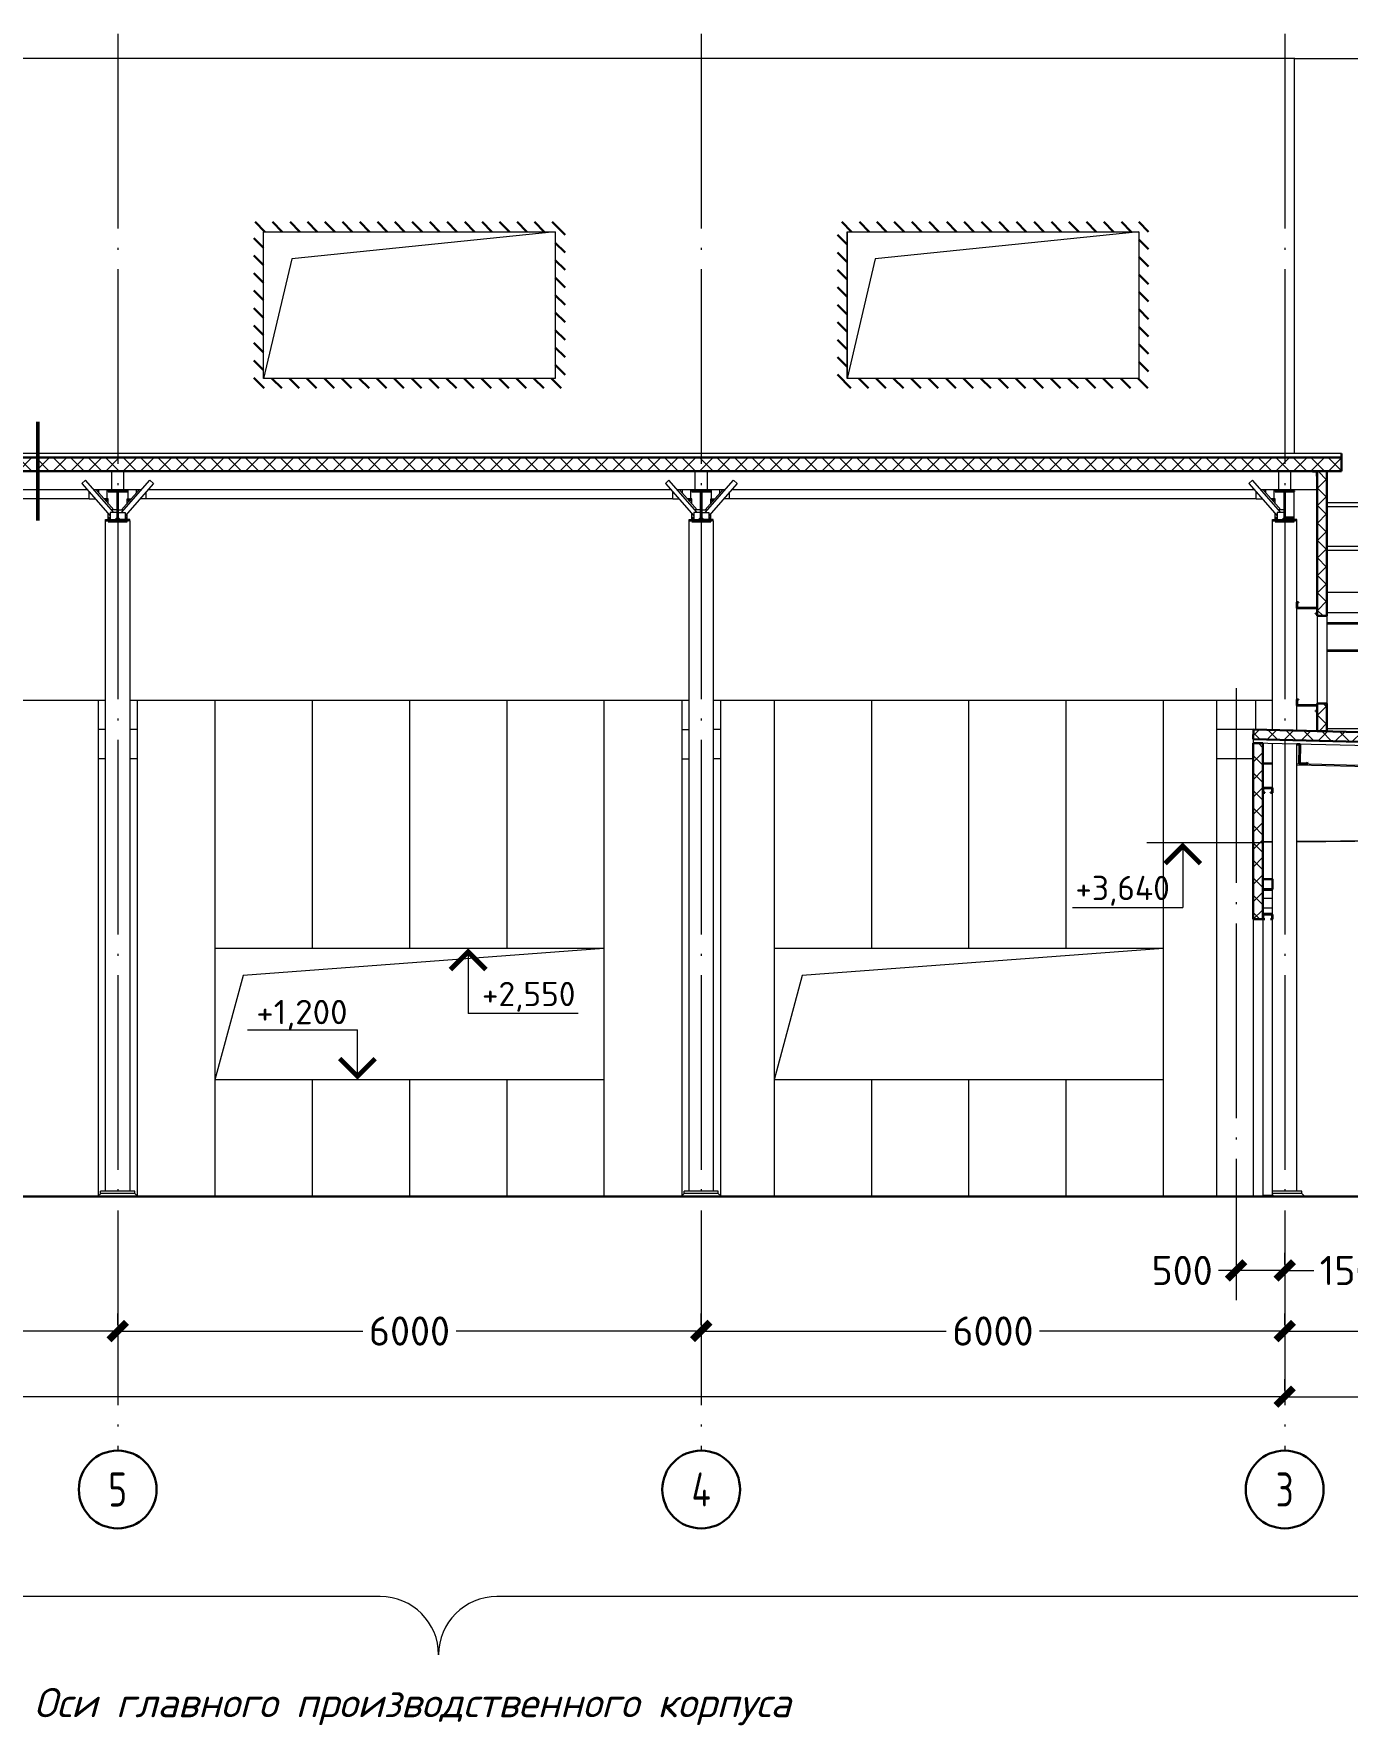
# Model space of a CAD drawing. Extents: x -965262 to 1142518, y -357520 to 71675.
# Drawn here: x -299888 to -286384, y -221608 to -204217 of the extents above; entities that cross this region are included whole.
import ezdxf

# ---------------------------------------------------------------- set-up
doc = ezdxf.new("R2010")
doc.units = 0
doc.header["$LTSCALE"] = 10
doc.linetypes.add('DOTE', pattern=[2.42, 2, -0.2, 0.02, -0.2])
doc.layers.get('0').update_dxf_attribs({"linetype": 'CONTINUOUS', "lineweight": 30})
doc.layers.get('Defpoints').update_dxf_attribs({"linetype": 'CONTINUOUS'})
doc.layers.add('DOTE', color=7, linetype='DOTE', lineweight=9)
doc.styles.add('GOST 2.304', font='isocpeur.ttf', dxfattribs={"width": 0.75, "height": 250})
doc.styles.get("Standard").update_dxf_attribs({"font": 'isocpeur.ttf', "height": 300})
doc.dimstyles.get("Standard").update_dxf_attribs({"dimscale": 100, "dimtxt": 300, "dimasz": 1.8, "dimexe": 1.8, "dimexo": 0.625, "dimgap": 0.9, "dimtad": 0, "dimdec": 0, "dimzin": 0, "dimdsep": 46, "dimtxsty": 'Standard', "dimblk": 'ARCHTICK', "dimcen": 0.9, "dimclrd": 256, "dimclre": 256, "dimclrt": 256, "dimadec": 0, "dimazin": 0, "dimtfac": 1, "dimtdec": 0, "dimtofl": 0, "dimtmove": 0, "dimatfit": 3, "dimfxl": 1, "dimtolj": 1, "dimtzin": 0, "dimlwd": 15, "dimlwe": 15, "dimarcsym": 0})
pattern_1 = [(45, (-343532.66, -364156.34), (-89.80256, 89.80256), []), (135, (-343532.66, -364156.34), (-89.80256, -89.80256), [])]

# ---------------------------------------------------------------- blocks, each defined once
blk = doc.blocks.new('_ArchTick')
at = {"color": 0, "linetype": 'ByBlock', "lineweight": 0, "const_width": 0.4}
blk.add_lwpolyline([(-0.5, -0.5), (0.5, 0.5)], dxfattribs=at)
blk = doc.blocks.new('*D85')
at = {"lineweight": 15, "transparency": 16777216}
for p, q in [((-287026, -216870), (-287026, -216752)), ((-285526, -216870), (-285526, -216752)), ((-287026, -216932), (-286726, -216932)), ((-285526, -216932), (-285826, -216932))]:
    blk.add_line(p, q, dxfattribs=at)
at = {"layer": 'Defpoints', "color": 0, "lineweight": 15, "transparency": 16777216}
for p in [(-287026, -216932), (-287026, -216932), (-285526, -216932, -1451)]:
    blk.add_point(p, dxfattribs=at)
at = {"lineweight": 15, "transparency": 16777216, "xscale": 180, "yscale": 180, "zscale": 180, "rotation": 180}
blk.add_blockref('_ArchTick', (-287026, -216932), dxfattribs=at)
at = {"lineweight": 15, "transparency": 16777216, "xscale": 180, "yscale": 180, "zscale": 180}
blk.add_blockref('_ArchTick', (-285526, -216932), dxfattribs=at)
at = {"lineweight": 15, "transparency": 16777216, "insert": (-286276, -216932), "char_height": 300, "attachment_point": 5}
blk.add_mtext('\\A1;1500', dxfattribs=at)
blk = doc.blocks.new('*D86')
at = {"lineweight": 15, "transparency": 16777216}
for p, q in [((-287526, -216932), (-287706, -216932)), ((-287026, -216932), (-287526, -216932)), ((-287526, -216995), (-287526, -217112)), ((-287026, -216995), (-287026, -217112))]:
    blk.add_line(p, q, dxfattribs=at)
at = {"layer": 'Defpoints', "color": 0, "lineweight": 15, "transparency": 16777216}
for p in [(-287526, -216932, -1451), (-287026, -216932, 1451), (-287026, -216932)]:
    blk.add_point(p, dxfattribs=at)
at = {"lineweight": 15, "transparency": 16777216, "xscale": 180, "yscale": 180, "zscale": 180, "rotation": 180}
blk.add_blockref('_ArchTick', (-287526, -216932), dxfattribs=at)
at = {"lineweight": 15, "transparency": 16777216, "xscale": 180, "yscale": 180, "zscale": 180}
blk.add_blockref('_ArchTick', (-287026, -216932), dxfattribs=at)
at = {"lineweight": 15, "transparency": 16777216, "insert": (-288081, -216932), "char_height": 300, "attachment_point": 5}
blk.add_mtext('\\A1;500', dxfattribs=at)
blk = doc.blocks.new('*D93')
at = {"lineweight": 15, "transparency": 16777216}
for p, q in [((-305026, -217492), (-305026, -217375)), ((-299026, -217492), (-299026, -217375)), ((-305026, -217555), (-302506, -217555)), ((-299026, -217555), (-301546, -217555))]:
    blk.add_line(p, q, dxfattribs=at)
at = {"layer": 'Defpoints', "color": 0, "lineweight": 15, "transparency": 16777216}
for p in [(-305026, -217555), (-299026, -217555), (-299026, -217555)]:
    blk.add_point(p, dxfattribs=at)
at = {"lineweight": 15, "transparency": 16777216, "xscale": 180, "yscale": 180, "zscale": 180, "rotation": 180}
blk.add_blockref('_ArchTick', (-305026, -217555), dxfattribs=at)
at = {"lineweight": 15, "transparency": 16777216, "xscale": 180, "yscale": 180, "zscale": 180}
blk.add_blockref('_ArchTick', (-299026, -217555), dxfattribs=at)
at = {"lineweight": 15, "transparency": 16777216, "insert": (-302026, -217555), "char_height": 300, "attachment_point": 5}
blk.add_mtext('\\A1;6000', dxfattribs=at)
blk = doc.blocks.new('*D80')
at = {"lineweight": 15, "transparency": 16777216}
for p, q in [((-299026, -217492), (-299026, -217375)), ((-293026, -217492), (-293026, -217375)), ((-299026, -217555), (-296506, -217555)), ((-293026, -217555), (-295546, -217555))]:
    blk.add_line(p, q, dxfattribs=at)
at = {"layer": 'Defpoints', "color": 0, "lineweight": 15, "transparency": 16777216}
for p in [(-299026, -217555), (-293026, -217555), (-293026, -217555)]:
    blk.add_point(p, dxfattribs=at)
at = {"lineweight": 15, "transparency": 16777216, "xscale": 180, "yscale": 180, "zscale": 180, "rotation": 180}
blk.add_blockref('_ArchTick', (-299026, -217555), dxfattribs=at)
at = {"lineweight": 15, "transparency": 16777216, "xscale": 180, "yscale": 180, "zscale": 180}
blk.add_blockref('_ArchTick', (-293026, -217555), dxfattribs=at)
at = {"lineweight": 15, "transparency": 16777216, "insert": (-296026, -217555), "char_height": 300, "attachment_point": 5}
blk.add_mtext('\\A1;6000', dxfattribs=at)
blk = doc.blocks.new('*D81')
at = {"lineweight": 15, "transparency": 16777216}
for p, q in [((-293026, -217492), (-293026, -217375)), ((-287026, -217492), (-287026, -217375)), ((-293026, -217555), (-290506, -217555)), ((-287026, -217555), (-289546, -217555))]:
    blk.add_line(p, q, dxfattribs=at)
at = {"layer": 'Defpoints', "color": 0, "lineweight": 15, "transparency": 16777216}
for p in [(-293026, -217555), (-287026, -217555), (-287026, -217555)]:
    blk.add_point(p, dxfattribs=at)
at = {"lineweight": 15, "transparency": 16777216, "xscale": 180, "yscale": 180, "zscale": 180, "rotation": 180}
blk.add_blockref('_ArchTick', (-293026, -217555), dxfattribs=at)
at = {"lineweight": 15, "transparency": 16777216, "xscale": 180, "yscale": 180, "zscale": 180}
blk.add_blockref('_ArchTick', (-287026, -217555), dxfattribs=at)
at = {"lineweight": 15, "transparency": 16777216, "insert": (-290026, -217555), "char_height": 300, "attachment_point": 5}
blk.add_mtext('\\A1;6000', dxfattribs=at)
blk = doc.blocks.new('*D82')
at = {"lineweight": 15, "transparency": 16777216}
for p, q in [((-287026, -217492), (-287026, -217375)), ((-281026, -217492), (-281026, -217375)), ((-287026, -217555), (-284506, -217555)), ((-281026, -217555), (-283546, -217555))]:
    blk.add_line(p, q, dxfattribs=at)
at = {"layer": 'Defpoints', "color": 0, "lineweight": 15, "transparency": 16777216}
for p in [(-287026, -217555), (-281026, -217555), (-281026, -217555)]:
    blk.add_point(p, dxfattribs=at)
at = {"lineweight": 15, "transparency": 16777216, "xscale": 180, "yscale": 180, "zscale": 180, "rotation": 180}
blk.add_blockref('_ArchTick', (-287026, -217555), dxfattribs=at)
at = {"lineweight": 15, "transparency": 16777216, "xscale": 180, "yscale": 180, "zscale": 180}
blk.add_blockref('_ArchTick', (-281026, -217555), dxfattribs=at)
at = {"lineweight": 15, "transparency": 16777216, "insert": (-284026, -217555), "char_height": 300, "attachment_point": 5}
blk.add_mtext('\\A1;6000', dxfattribs=at)
blk = doc.blocks.new('*D95')
at = {"lineweight": 15, "transparency": 16777216}
for p, q in [((-287026, -218168), (-287026, -218050)), ((-269026, -218168), (-269026, -218050)), ((-287026, -218230), (-278581, -218230)), ((-269026, -218230), (-277471, -218230))]:
    blk.add_line(p, q, dxfattribs=at)
at = {"layer": 'Defpoints', "color": 0, "lineweight": 15, "transparency": 16777216}
for p in [(-287026, -218230), (-287026, -218230), (-269026, -218230)]:
    blk.add_point(p, dxfattribs=at)
at = {"lineweight": 15, "transparency": 16777216, "xscale": 180, "yscale": 180, "zscale": 180, "rotation": 180}
blk.add_blockref('_ArchTick', (-287026, -218230), dxfattribs=at)
at = {"lineweight": 15, "transparency": 16777216, "xscale": 180, "yscale": 180, "zscale": 180}
blk.add_blockref('_ArchTick', (-269026, -218230), dxfattribs=at)
at = {"lineweight": 15, "transparency": 16777216, "insert": (-278026, -218230), "char_height": 300, "attachment_point": 5}
blk.add_mtext('\\A1;18000', dxfattribs=at)
blk = doc.blocks.new('*D96')
at = {"lineweight": 15, "transparency": 16777216}
for p, q in [((-323026, -218168), (-323026, -218050)), ((-287026, -218168), (-287026, -218050)), ((-323026, -218230), (-305611, -218230)), ((-287026, -218230), (-304441, -218230))]:
    blk.add_line(p, q, dxfattribs=at)
at = {"layer": 'Defpoints', "color": 0, "lineweight": 15, "transparency": 16777216}
for p in [(-323026, -218230, -1451), (-323026, -218230), (-287026, -218230)]:
    blk.add_point(p, dxfattribs=at)
at = {"lineweight": 15, "transparency": 16777216, "xscale": 180, "yscale": 180, "zscale": 180, "rotation": 180}
blk.add_blockref('_ArchTick', (-323026, -218230), dxfattribs=at)
at = {"lineweight": 15, "transparency": 16777216, "xscale": 180, "yscale": 180, "zscale": 180}
blk.add_blockref('_ArchTick', (-287026, -218230), dxfattribs=at)
at = {"lineweight": 15, "transparency": 16777216, "insert": (-305026, -218230), "char_height": 300, "attachment_point": 5}
blk.add_mtext('\\A1;36000', dxfattribs=at)
blk = doc.blocks.new('bbb')
at = {"lineweight": 15, "extrusion": (0, 1, 0)}
for p, q in [((20252, 105120, 1451), (14637, 105120, 1451)), ((20252, 105080, 1451), (19337, 105080, 1451)), ((20252, 104670, 1451), (19337, 104670, 1451)), ((20252, 104630, 1451), (19337, 104630, 1451)), ((20252, 103885, 1451), (14587, 103885, 1451)), ((20252, 103873, 1451), (14587, 103873, 1451)), ((14587, 103603, 1451), (20252, 103603, 1451)), ((20252, 103591, 1451), (14587, 103591, 1451)), ((20536, 102432, 1451), (20532, 102617, 1451)), ((20538, 102617, 1451), (20532, 102617, 1451)), ((20542, 102432, 1451), (20538, 102617, 1451)), ((12038, 102222, 1451), (20562, 102433, 1451)), ((20812, 102439, 1451), (20912, 102441, 1451)), ((20912, 102432, 1451), (20812, 102430, 1451)), ((20562, 102424, 1451), (19287, 102392, 1451)), ((20562, 101637, 1451), (19337, 101648, 1451)), ((19337, 101640, 1451), (20562, 101629, 1451)), ((20912, 101634, 1451), (20812, 101635, 1451)), ((20812, 101627, 1451), (20912, 101626, 1451))]:
    blk.add_line(p, q, dxfattribs=at)
at = {"lineweight": 15}
blk.add_line((19287, 102793, 1451), (20252, 102793, 1451), dxfattribs=at)
blk = doc.blocks.new('ddd')
for p, q in [((20352, 105442, 1451), (20352, 105392, 1451)), ((20402, 105442, 1451), (20352, 105442, 1451)), ((20356, 105392, 1451), (20352, 105392, 1451)), ((20356, 105438, 1451), (20356, 105392, 1451)), ((20356, 105438, 1451), (20402, 105438, 1451)), ((20402, 105438, 1451), (20402, 105442, 1451)), ((20589, 105239, 1451), (20589, 105233, 1451)), ((20684, 105233, 1451), (20684, 104932, 1451)), ((20689, 105233, 1451), (20689, 104932, 1451)), ((20784, 105239, 1451), (20784, 105233, 1451)), ((26589, 105239, 1451), (26589, 105233, 1451)), ((26684, 105233, 1451), (26684, 104932, 1451)), ((26689, 105233, 1451), (26689, 104932, 1451)), ((26784, 105239, 1451), (26784, 105233, 1451)), ((32589, 105239, 1451), (32589, 105233, 1451)), ((32684, 105233, 1451), (32684, 104932, 1451)), ((32689, 105233, 1451), (32689, 104932, 1451)), ((32784, 105239, 1451), (32784, 105233, 1451)), ((20589, 104932, 1451), (20589, 104926, 1451)), ((20784, 104932, 1451), (20784, 104926, 1451)), ((26589, 104932, 1451), (26589, 104926, 1451)), ((26784, 104932, 1451), (26784, 104926, 1451)), ((32589, 104932, 1451), (32589, 104926, 1451)), ((32784, 104932, 1451), (32784, 104926, 1451)), ((20352, 103976), (20352, 104036)), ((20352, 104036), (20560, 104036)), ((20562, 104034), (20353, 104034)), ((20353, 104034), (20353, 103978)), ((20543, 104093), (20543, 104094)), ((20543, 104094), (20562, 104094)), ((20560, 104093), (20543, 104093)), ((20560, 104036), (20560, 104093)), ((20562, 104094), (20562, 104034)), ((20371, 103976), (20352, 103976)), ((20353, 103978), (20371, 103978)), ((20371, 103978), (20371, 103976)), ((20352, 102976), (20352, 103036)), ((20352, 103036), (20560, 103036)), ((20371, 102976), (20352, 102976)), ((20562, 103034), (20353, 103034)), ((20353, 103034), (20353, 102978)), ((20353, 102978), (20371, 102978)), ((20371, 102978), (20371, 102976)), ((20543, 103093), (20543, 103094)), ((20543, 103094), (20562, 103094)), ((20560, 103093), (20543, 103093)), ((20560, 103036), (20560, 103093)), ((20562, 103094), (20562, 103034)), ((20812, 102185), (20812, 102135)), ((20912, 102185), (20812, 102185)), ((20812, 102135), (20832, 102135)), ((20814, 102137), (20814, 102183)), ((20814, 102183), (20909, 102183)), ((20832, 102137), (20814, 102137)), ((20832, 102135), (20832, 102137)), ((20909, 102137), (20892, 102137)), ((20892, 102137), (20892, 102135)), ((20892, 102135), (20912, 102135)), ((20909, 102183), (20909, 102137)), ((20912, 102135), (20912, 102185)), ((20812, 100880), (20812, 100840)), ((20814, 100880), (20814, 100840)), ((20907, 100885), (20816, 100885)), ((20907, 100883), (20816, 100883)), ((20909, 100840), (20909, 100880)), ((20912, 100840), (20912, 100880)), ((20816, 100837), (20832, 100837)), ((20816, 100835), (20832, 100835)), ((20832, 100837), (20832, 100835)), ((20892, 100835), (20892, 100837)), ((20892, 100837), (20907, 100837)), ((20892, 100835), (20907, 100835))]:
    blk.add_line(p, q)
at = {"lineweight": 15}
for p, q in [((20622, 105250), (20622, 105435)), ((20622, 105435), (20752, 105435)), ((20752, 105435), (20752, 105250)), ((26622, 105250), (26622, 105435)), ((26622, 105435), (26752, 105435)), ((26752, 105435), (26752, 105250)), ((32622, 105250), (32622, 105435)), ((32622, 105435), (32752, 105435)), ((32752, 105435), (32752, 105250)), ((20589, 104946), (20589, 105250, 1451)), ((20622, 105250, 1451), (20752, 105250, 1451)), ((20727, 105019), (21018, 105349)), ((20727, 105044), (20909, 105250)), ((21055, 105316), (20764, 104985)), ((20784, 105239, 1451), (20784, 105250, 1451)), ((20794, 105158), (20794, 105250, 1451)), ((20879, 105217), (20879, 105250, 1451)), ((20979, 105158), (20979, 105230)), ((21018, 105349), (21055, 105316)), ((26356, 105349), (26318, 105316)), ((26318, 105316), (26609, 104985)), ((26646, 105019), (26356, 105349)), ((26394, 105158), (26394, 105230)), ((26646, 105044), (26465, 105250)), ((26494, 105217), (26494, 105250, 1451)), ((26579, 105158), (26579, 105250, 1451)), ((26589, 105239, 1451), (26589, 105250, 1451)), ((26622, 105250), (26752, 105250)), ((26727, 105019), (27018, 105349)), ((26727, 105044), (26909, 105250)), ((27055, 105316), (26764, 104985)), ((26784, 105239, 1451), (26784, 105250, 1451)), ((26794, 105158), (26794, 105250, 1451)), ((26879, 105217), (26879, 105250, 1451)), ((26979, 105158), (26979, 105230)), ((27018, 105349), (27055, 105316)), ((32356, 105349), (32318, 105316)), ((32318, 105316), (32609, 104985)), ((32646, 105019), (32356, 105349)), ((32394, 105158), (32394, 105230)), ((32646, 105044), (32465, 105250)), ((32494, 105217), (32494, 105250, 1451)), ((32579, 105158), (32579, 105250, 1451)), ((32589, 105239, 1451), (32589, 105250, 1451)), ((32622, 105250), (32752, 105250)), ((32727, 105019), (33018, 105349)), ((32727, 105044), (32909, 105250)), ((33055, 105316), (32764, 104985)), ((32784, 105239, 1451), (32784, 105250, 1451)), ((32794, 105158), (32794, 105250, 1451)), ((32879, 105217), (32879, 105250, 1451)), ((32979, 105158), (32979, 105230)), ((33018, 105349), (33055, 105316)), ((20689, 105044), (20749, 105044)), ((20784, 105109), (20784, 105158)), ((20784, 105158), (20827, 105158)), ((20784, 105152), (20822, 105152)), ((20784, 105144), (20815, 105144)), ((20784, 105142), (20814, 105142)), ((20979, 105158), (20916, 105158)), ((20979, 105158), (26394, 105158)), ((26394, 105158), (26458, 105158)), ((26589, 105158), (26546, 105158)), ((26589, 105152), (26551, 105152)), ((26589, 105144), (26558, 105144)), ((26589, 105142), (26560, 105142)), ((26589, 105109), (26589, 105158)), ((26684, 105044), (26624, 105044)), ((26689, 105044), (26749, 105044)), ((26784, 105109), (26784, 105158)), ((26784, 105158), (26827, 105158)), ((26784, 105152), (26822, 105152)), ((26784, 105144), (26815, 105144)), ((26784, 105142), (26814, 105142)), ((26979, 105158), (26916, 105158)), ((26979, 105158), (32394, 105158)), ((32394, 105158), (32458, 105158)), ((32589, 105158), (32546, 105158)), ((32589, 105152), (32551, 105152)), ((32589, 105144), (32558, 105144)), ((32589, 105142), (32560, 105142)), ((32589, 105109), (32589, 105158)), ((32684, 105044), (32624, 105044)), ((32689, 105044), (32749, 105044)), ((32784, 105109), (32784, 105158)), ((32784, 105158), (32827, 105158)), ((32784, 105152), (32822, 105152)), ((32784, 105144), (32815, 105144)), ((32784, 105142), (32814, 105142)), ((32979, 105158), (32916, 105158)), ((32979, 105158), (38394, 105158)), ((20562, 104931), (20562, 104946)), ((20562, 104946), (20684, 104946, 1451)), ((20562, 104094), (20562, 104931)), ((20562, 104931), (20589, 104931, 1451)), ((20562, 104931), (20589, 104931, 1451)), ((20589, 104970), (20684, 104970)), ((20589, 104964), (20684, 104964, 1451)), ((20589, 104955), (20684, 104955, 1451)), ((20689, 104969), (20689, 105019)), ((20689, 105019), (20764, 105019)), ((20713, 104945), (20689, 104969)), ((20712, 104946, 1183), (20689, 104946, 1451)), ((20764, 104945), (20713, 104945)), ((20764, 105019), (20764, 104945)), ((20784, 104970), (20764, 104970)), ((20784, 104964), (20764, 104964)), ((20784, 104955), (20764, 104955)), ((20812, 104946), (20764, 104946, 565)), ((20784, 104932, 1451), (20784, 105008, 1451)), ((20812, 104931), (20784, 104931, 1451)), ((20812, 104931), (20784, 104931, 1451)), ((20812, 104931), (20812, 104946)), ((20812, 102782), (20812, 104931)), ((26562, 104931), (26562, 104946)), ((26562, 104946), (26609, 104946, 565)), ((26562, 104931), (26562, 98040)), ((26562, 104931), (26589, 104931, 1451)), ((26562, 104931), (26589, 104931, 1451)), ((26589, 104946), (26589, 105008, 296)), ((26589, 104970), (26609, 104970)), ((26589, 104964), (26609, 104964, 309)), ((26589, 104955), (26609, 104955, 309)), ((26684, 105019), (26609, 105019)), ((26609, 105019), (26609, 104945)), ((26609, 104945), (26660, 104945)), ((26660, 104945), (26684, 104969)), ((26662, 104946, 1183), (26684, 104946, 1451)), ((26671, 104955, 1243), (26684, 104955, 1451)), ((26679, 104964, 1376), (26684, 104964, 1451)), ((26689, 104969), (26689, 105019)), ((26689, 105019), (26764, 105019)), ((26713, 104945), (26689, 104969)), ((26694, 104964, 1376), (26689, 104964, 1451)), ((26703, 104955, 1243), (26689, 104955, 1451)), ((26712, 104946, 1183), (26689, 104946, 1451)), ((26764, 104945), (26713, 104945)), ((26764, 105019), (26764, 104945)), ((26784, 104970), (26764, 104970)), ((26784, 104964), (26764, 104964)), ((26784, 104955), (26764, 104955)), ((26812, 104946), (26764, 104946, 565)), ((26784, 104932, 1451), (26784, 105008, 1451)), ((26812, 104931), (26784, 104931, 1451)), ((26812, 104931), (26784, 104931, 1451)), ((26812, 104931), (26812, 104946)), ((26812, 98040), (26812, 104931)), ((32562, 104931), (32562, 104946)), ((32562, 104946), (32609, 104946, 565)), ((32562, 104931), (32562, 98040)), ((32562, 104931), (32589, 104931, 1451)), ((32562, 104931), (32589, 104931, 1451)), ((32589, 104946), (32589, 105008, 296)), ((32589, 104970), (32609, 104970)), ((32589, 104964), (32609, 104964, 309)), ((32589, 104955), (32609, 104955, 309)), ((32684, 105019), (32609, 105019)), ((32609, 105019), (32609, 104945)), ((32609, 104945), (32660, 104945)), ((32660, 104945), (32684, 104969)), ((32662, 104946, 1183), (32684, 104946, 1451)), ((32671, 104955, 1243), (32684, 104955, 1451)), ((32679, 104964, 1376), (32684, 104964, 1451)), ((32689, 104969), (32689, 105019)), ((32689, 105019), (32764, 105019)), ((32713, 104945), (32689, 104969)), ((32694, 104964, 1376), (32689, 104964, 1451)), ((32703, 104955, 1243), (32689, 104955, 1451)), ((32712, 104946, 1183), (32689, 104946, 1451)), ((32764, 104945), (32713, 104945)), ((32764, 105019), (32764, 104945)), ((32784, 104970), (32764, 104970)), ((32784, 104964), (32764, 104964)), ((32784, 104955), (32764, 104955)), ((32812, 104946), (32764, 104946, 565)), ((32784, 104932, 1451), (32784, 105008, 1451)), ((32812, 104931), (32784, 104931, 1451)), ((32812, 104931), (32784, 104931, 1451)), ((32812, 104931), (32812, 104946)), ((32812, 98040), (32812, 104931)), ((20377, 104034), (20377, 104028)), ((20377, 104028), (20562, 104028)), ((20562, 103094), (20562, 104034)), ((20377, 103034), (20377, 103028)), ((20377, 103028), (20562, 103028)), ((20562, 102776), (20562, 103034)), ((20562, 98040), (20562, 102636)), ((20812, 97994), (20812, 102642)), ((20901, 102191), (20812, 102191)), ((20901, 102185), (20901, 102191)), ((20812, 97994), (20812, 101146)), ((20912, 101136), (20812, 101136)), ((20912, 101051), (20812, 101051)), ((20912, 101146), (20912, 97994)), ((20912, 100951), (20812, 100951)), ((20812, 98185), (20812, 99135)), ((20812, 98040), (20812, 98135)), ((20512, 98015), (20512, 98040)), ((20512, 98040), (20812, 98040)), ((20512, 98015), (20812, 98015)), ((20802, 97985), (20802, 97994)), ((20802, 97994), (20912, 97994)), ((20802, 97985), (20912, 97985)), ((20912, 97985), (20912, 97994)), ((26512, 98015), (26512, 98040)), ((26512, 98040), (26862, 98040)), ((26512, 98015), (26862, 98015)), ((26862, 98015), (26862, 98040)), ((32512, 98015), (32512, 98040)), ((32512, 98040), (32862, 98040)), ((32512, 98015), (32862, 98015)), ((32862, 98015), (32862, 98040))]:
    blk.add_line(p, q, dxfattribs=at)
at = {"extrusion": (1.83697e-16, 0, -1)}
for p, q in [((20589, 105239, 1451), (20784, 105239, 1451)), ((20589, 105233, 1451), (20784, 105233, 1451)), ((26589, 105239, 1451), (26784, 105239, 1451)), ((26589, 105233, 1451), (26784, 105233, 1451)), ((32589, 105239, 1451), (32784, 105239, 1451)), ((32589, 105233, 1451), (32784, 105233, 1451)), ((20589, 104932, 1451), (20784, 104932, 1451)), ((20589, 104926, 1451), (20784, 104926, 1451)), ((26589, 104932, 1451), (26784, 104932, 1451)), ((26589, 104926, 1451), (26784, 104926, 1451)), ((32589, 104932, 1451), (32784, 104932, 1451)), ((32589, 104926, 1451), (32784, 104926, 1451))]:
    blk.add_line(p, q, dxfattribs=at)
at = {"lineweight": 15, "extrusion": (0, 1, 0)}
for p, q in [((20812, 100894), (20912, 100894)), ((20912, 100885), (20812, 100885)), ((20912, 100885), (20912, 100894))]:
    blk.add_line(p, q, dxfattribs=at)
blk.add_lwpolyline([(20912, 101146), (20812, 101146), (20812, 101246), (20912, 101246)], close=True)
for centre, radius, start, end in [((20816, 100880), 4.6, 90, 180), ((20816, 100880), 2.3, 90, 180), ((20907, 100880), 4.6, 0, 90), ((20907, 100880), 2.3, 0, 90), ((20816, 100840), 4.6, 180, 270), ((20816, 100840), 2.3, 180, 270), ((20907, 100840), 2.3, 270, 0), ((20907, 100840), 4.6, 270, 0)]:
    blk.add_arc(centre, radius, start, end)

msp = doc.modelspace()

# ---------------------------------------------------------------- hatches: boundary and pattern name
h = msp.add_hatch()
h.set_pattern_fill('ANSI31', color=3, scale=40, angle=90)
h.set_pattern_definition([(135, (-337532.66, -364156.34), (-89.80256, -89.80256), [])])
h.paths.add_polyline_path([(-297626, -206151.2), (-294426, -206151.2), (-294426, -207861.2), (-297626, -207861.2)])
h.paths.add_polyline_path([(-297526, -206251.2), (-297526, -207761.2), (-294526, -207761.2), (-294526, -206251.2)], flags=16)
h = msp.add_hatch()
h.set_pattern_fill('ANSI31', color=3, scale=40, angle=90)
h.set_pattern_definition([(135, (-343532.66, -364156.34), (-89.80256, -89.80256), [])])
h.paths.add_polyline_path([(-291626, -206151.2), (-288426, -206151.2), (-288426, -207861.2), (-291626, -207861.2)])
h.paths.add_polyline_path([(-291526, -206251.2), (-291526, -207761.2), (-288526, -207761.2), (-288526, -206251.2)], flags=16)
at = {"lineweight": 15}
h = msp.add_hatch(dxfattribs=at)
h.set_pattern_fill('ANSI37', color=30, scale=40)
h.set_pattern_definition([(45, (-343532.66, -367864.93), (-89.80256, 89.80256), []), (135, (-343532.66, -367864.93), (-89.80256, -89.80256), [])])
h.paths.add_polyline_path([(-317461, -208714.2), (-286441, -208714.2), (-286441, -208574.2), (-317461, -208574.2)])
h = msp.add_hatch(dxfattribs=at)
h.set_pattern_fill('ANSI37', color=30, scale=40)
h.set_pattern_definition(pattern_1)
h.paths.add_polyline_path([(-286691, -211385.8), (-286591, -211385.8), (-286591, -208714.2), (-286691, -208714.2)])
h.paths.add_polyline_path([(-286591, -211101.2), (-286691, -211101.2), (-286691, -210201.2), (-286591, -210201.2)], flags=17)
h = msp.add_hatch(dxfattribs=at)
h.set_pattern_fill('ANSI37', color=30, scale=40)
h.set_pattern_definition([(45, (-322535.02, -211418.89), (-89.80256, 89.80256), []), (135, (-322535.02, -211418.89), (-89.80256, -89.80256), [])])
h.paths.add_polyline_path([(-287346.2, -211369.7), (-287321.2, -211370.3), (-287324.8, -211470.2), (-287349.8, -211469.6)])
h.paths.add_polyline_path([(-268469.7, -211935.3), (-287324.8, -211470.2), (-287321.2, -211370.3), (-268466, -211835.4)])
h = msp.add_hatch(dxfattribs=at)
h.set_pattern_fill('ANSI37', color=30, scale=40)
h.set_pattern_definition(pattern_1)
h.paths.add_polyline_path([(-287351, -213321.2), (-287251, -213321.2), (-287251, -211512.1), (-287351, -211512.1)])

# ---------------------------------------------------------------- linework, layer by layer
for p, q in [((-286921, -204471.2, -3259.8), (-323406, -204471.2, -3259.8)), ((-286926, -208531.2, -3259.8), (-286926, -204471.2, -3259.8)), ((-286921, -204471.2, -3259.8), (-285684, -204471.2, -3259.8)), ((-294526, -206251.2, -4711.1), (-297236.6, -206531, -4711.1)), ((-291526, -206251.2, -4711.1), (-291526, -207761.2, -4711.1)), ((-288526, -206251.2, -4711.1), (-291236.6, -206531, -4711.1)), ((-297236.6, -206531, -4711.1), (-297526, -207761.2, -4711.1)), ((-291236.6, -206531, -4711.1), (-291526, -207761.2, -4711.1)), ((-286695, -208906.2, -3259.8), (-286695, -208718.2, -3259.8)), ((-293226, -211371.2, -3259.8), (-293151, -211371.2, -3259.8)), ((-292826, -211371.2, -3259.8), (-292901, -211371.2, -3259.8)), ((-293226, -211671.2, -3259.8), (-293151, -211671.2, -3259.8)), ((-292826, -211671.2, -3259.8), (-292901, -211671.2, -3259.8)), ((-288445, -212531.1, -3259.8), (-287251, -212531.1, -4711.1)), ((-288074.4, -212531, -3259.8), (-288074.4, -213200.3, -3259.8)), ((-295422.6, -213621.2, -3259.8), (-295422.6, -214290.5, -3259.8)), ((-296560.3, -214971.2, -3259.8), (-296560.3, -214458.1, -3259.8)), ((-299201, -216141.2, -4711.1), (-299229.8, -216170, -4711.1)), ((-298851, -216141.2, -4711.1), (-298822.3, -216170, -4711.1)), ((-293201, -216141.2, -4711.1), (-293229.8, -216170, -4711.1)), ((-292851, -216141.2, -4711.1), (-292822.3, -216170, -4711.1)), ((-286851, -216141.2, -4711.1), (-286822.3, -216170, -4711.1)), ((-296326, -220284.6, -4711.1), (-322426, -220284.6, -4711.1)), ((-269026, -220284.6, -4711.1), (-295126, -220284.6, -4711.1))]:
    msp.add_line(p, q, dxfattribs=at)
at = {"lineweight": 50}
msp.add_line((-299847.4, -208206.7, -3259.8), (-299847.4, -209220.8, -3259.8), dxfattribs=at)
at = {"color": 30, "extrusion": (-1.83697e-16, 0, -1)}
for p, q in [((-286441, -208574.2, -3259.8), (-317461, -208574.2, -3259.8)), ((-286441, -208714.2, -3259.8), (-317461, -208714.2, -3259.8)), ((-286591, -210201.2, -3259.8), (-286691, -210201.2, -3259.8)), ((-286591, -211101.2, -3259.8), (-286691, -211101.2, -3259.8))]:
    msp.add_line(p, q, dxfattribs=at)
at = {"color": 30, "lineweight": 15, "extrusion": (-1.83697e-16, 0, -1)}
for p, q in [((-286441, -208531.2, -3259.8), (-316591, -208531.2, -3259.8)), ((-294026, -213621.2, -3259.8), (-298026, -213621.2, -3259.8)), ((-288276, -213621.2, -3259.8), (-292276, -213621.2, -3259.8)), ((-294026, -214971.2, -3259.8), (-298026, -214971.2, -3259.8)), ((-288276, -214971.2, -3259.8), (-292276, -214971.2, -3259.8))]:
    msp.add_line(p, q, dxfattribs=at)
at = {"color": 30, "ltscale": 100, "extrusion": (0, -1, 0)}
for p, q in [((-286441, -208531.2, -2814), (-286441, -208574.2, -3259.8)), ((-286441, -208574.2, -3259.8), (-286441, -208714.2, -4711.1))]:
    msp.add_line(p, q, dxfattribs=at)
at = {"color": 30}
for p, q in [((-286691, -208714.2, -3259.8), (-286691, -210201.2, -3989.9)), ((-286591, -208714.2, -3259.8), (-286591, -210201.2, -3989.9)), ((-286691, -211101.2, -4431.7), (-286691, -211385.8, -4571.5)), ((-286591, -211101.2, -4431.7), (-286591, -211385.8, -4571.5)), ((-287346.2, -211369.7, -3259.8), (-287349.8, -211469.6, -3259.8)), ((-268469.7, -211935.3, -3259.8), (-287349.8, -211469.6, -3259.8)), ((-268466, -211835.4, -3259.8), (-287346.2, -211369.7, -3259.8)), ((-286691, -211385.8, -4571.5), (-286591, -211385.8, -4571.5)), ((-287351, -213321.2, -4711.1), (-287351, -211512.1, -4711.1)), ((-287251, -211512.1, -4711.1), (-287351, -211512.1, -4711.1)), ((-287251, -213321.2, -4711.1), (-287251, -211512.1, -4711.1)), ((-287251, -213321.2, -4711.1), (-287351, -213321.2, -4711.1))]:
    msp.add_line(p, q, dxfattribs=at)
at = {"lineweight": 15, "extrusion": (-1.83697e-16, 0, -1)}
for p, q in [((-299336.7, -208906.2, -3259.8), (-304715.4, -208906.2, -3259.8)), ((-299091, -208906.2, -3259.8), (-299270.1, -208906.2, -3259.8)), ((-298782, -208906.2, -3259.8), (-298961, -208906.2, -3259.8)), ((-293336.7, -208906.2, -3259.8), (-298715.4, -208906.2, -3259.8)), ((-293091, -208906.2, -3259.8), (-293270.1, -208906.2, -3259.8)), ((-292782, -208906.2, -3259.8), (-292961, -208906.2, -3259.8)), ((-287336.7, -208906.2, -3259.8), (-292715.4, -208906.2, -3259.8)), ((-287091, -208906.2, -3259.8), (-287270.1, -208906.2, -3259.8)), ((-286695, -208906.2, -3259.8), (-286961, -208906.2, -3259.8)), ((-299151, -211071.2, -3259.8), (-304901, -211071.2, -3259.8)), ((-293151, -211071.2, -3259.8), (-298901, -211071.2, -3259.8)), ((-287151, -211071.2, -3259.8), (-292901, -211071.2, -3259.8)), ((-299151, -211371.2, -3259.8), (-299226, -211371.2, -3259.8)), ((-298826, -211371.2, -3259.8), (-298901, -211371.2, -3259.8)), ((-299151, -211671.2, -3259.8), (-299226, -211671.2, -3259.8)), ((-298826, -211671.2, -3259.8), (-298901, -211671.2, -3259.8))]:
    msp.add_line(p, q, dxfattribs=at)
at = {"color": 30, "lineweight": 15}
for p, q in [((-286691, -210201.2, -3989.9), (-286691, -211101.2, -4431.7)), ((-286591, -210201.2, -3989.9), (-286591, -211101.2, -4431.7)), ((-287349.8, -211469.6, -3259.8), (-287351, -211509.6, -3259.8)), ((-268470.9, -211975.3, -3259.8), (-287351, -211509.6, -3259.8)), ((-287351, -213321.2, -4711.1), (-287351, -216171.5, -4711.1)), ((-287251, -213321.2, -4711.1), (-287251, -216171.5, -4711.1)), ((-298026, -213621.2, -3259.8), (-298026, -214971.2, -3259.8)), ((-294026, -213621.2, -3259.8), (-297736.6, -213901, -3259.8)), ((-294026, -213621.2, -3259.8), (-294026, -214971.2, -3259.8)), ((-292276, -213621.2, -3259.8), (-292276, -214971.2, -3259.8)), ((-288276, -213621.2, -3259.8), (-291986.6, -213901, -3259.8)), ((-288276, -213621.2, -3259.8), (-288276, -214971.2, -3259.8)), ((-297736.6, -213901, -3259.8), (-298026, -214971.2, -3259.8)), ((-291986.6, -213901, -3259.8), (-292276, -214971.2, -3259.8)), ((-287251, -216171.5, -4711.1), (-287351, -216171.5, -4711.1))]:
    msp.add_line(p, q, dxfattribs=at)
at = {"lineweight": 15, "ltscale": 100, "extrusion": (0, -1, 0)}
for p, q in [((-299226, -211071.2, -3878.9), (-299226, -216166.2, -3260.4)), ((-298826, -211071.2, -4711.1), (-298826, -216166.2, -4711.1)), ((-293226, -211071.2, -3878.9), (-293226, -216166.2, -3260.4)), ((-292826, -211071.2, -4711.1), (-292826, -216166.2, -4711.1)), ((-287726, -211071.2, -3878.9), (-287726, -216171.2, -3259.8)), ((-287326, -211071.2, -4711.1), (-287326, -211370.2, -4711.1))]:
    msp.add_line(p, q, dxfattribs=at)
at = {"color": 30, "lineweight": 5}
for p, q in [((-298026, -211071.2, -3259.8), (-298026, -216171.2, -3259.8)), ((-297026, -211071.2, -3259.8), (-297026, -213621.2, -3259.8)), ((-296026, -211071.2, -3259.8), (-296026, -213621.2, -3259.8)), ((-295026, -211071.2, -3259.8), (-295026, -213621.2, -3259.8)), ((-294026, -211071.2, -3259.8), (-294026, -216171.2, -3259.8)), ((-292276, -211071.2, -3259.8), (-292276, -216171.2, -3259.8)), ((-291276, -211071.2, -3259.8), (-291276, -213621.2, -3259.8)), ((-290276, -211071.2, -3259.8), (-290276, -213621.2, -3259.8)), ((-289276, -211071.2, -3259.8), (-289276, -213621.2, -3259.8)), ((-288276, -211071.2, -3259.8), (-288276, -216171.2, -3259.8)), ((-291276, -212171.2, -3259.8), (-291276, -213621.2, -3259.8)), ((-290276, -212171.2, -3259.8), (-290276, -213621.2, -3259.8)), ((-289276, -212171.2, -3259.8), (-289276, -213621.2, -3259.8)), ((-297026, -214971.2, -3259.8), (-297026, -216171.2, -3259.8)), ((-296026, -214971.2, -3259.8), (-296026, -216171.2, -3259.8)), ((-295026, -214971.2, -3259.8), (-295026, -216171.2, -3259.8)), ((-291276, -214971.2, -3259.8), (-291276, -216171.2, -3259.8)), ((-290276, -214971.2, -3259.8), (-290276, -216171.2, -3259.8)), ((-289276, -214971.2, -3259.8), (-289276, -216171.2, -3259.8))]:
    msp.add_line(p, q, dxfattribs=at)
at = {"lineweight": 15, "ltscale": 2}
for p, q in [((-287351, -211371.2, -3259.8), (-287726, -211371.2, -3259.8)), ((-287357.1, -211671.2, -3259.8), (-287726, -211671.2, -3259.8))]:
    msp.add_line(p, q, dxfattribs=at)
for p, q in [((-286865.7, -211521.6, -3259.8), (-286901, -211520.7, -3259.8)), ((-286901, -211525.8, -3259.8), (-286870.9, -211526.5, -3259.8)), ((-286870.9, -211526.5, -3259.8), (-286875.9, -211724.4, -3259.8)), ((-286870.7, -211719.5, -3259.8), (-286865.7, -211521.6, -3259.8)), ((-286875.9, -211724.4, -3259.8), (-286799.8, -211726.3, -3259.8)), ((-286802, -211721.2, -3259.8), (-286870.7, -211719.5, -3259.8)), ((-286791.8, -211709.6, -3259.8), (-286802, -211721.2, -3259.8)), ((-286799.8, -211726.3, -3259.8), (-286788, -211713, -3259.8)), ((-286788, -211713, -3259.8), (-286791.8, -211709.6, -3259.8))]:
    msp.add_line(p, q)
at = {"lineweight": 15, "ltscale": 0.3}
for p, q in [((-289206.8, -213200.3, -3259.8), (-288074.4, -213200.3, -3259.8)), ((-294290.2, -214290.5, -3259.8), (-295422.6, -214290.5, -3259.8)), ((-297692.7, -214458.1, -3259.8), (-296560.3, -214458.1, -3259.8))]:
    msp.add_line(p, q, dxfattribs=at)
at = {"extrusion": (-1.83697e-16, 0, -1)}
msp.add_line((-268616, -216171.2, -3259.8), (-336106, -216171.2, -3259.8), dxfattribs=at)
at = {"lineweight": 15, "elevation": -4711.1}
for points in [[(-294526, -207761.2), (-297526, -207761.2), (-297526, -206251.2), (-294526, -206251.2)], [(-288526, -207761.2), (-291526, -207761.2), (-291526, -206251.2), (-288526, -206251.2)]]:
    msp.add_lwpolyline(points, close=True, dxfattribs=at)
at = {"lineweight": 15, "elevation": -3259.8}
msp.add_lwpolyline([(-286591, -209956.2), (-280926, -209956.2), (-280926, -210171.2), (-286591, -210171.2)], dxfattribs=at)
at = {"lineweight": 15, "const_width": 50, "elevation": -3259.8}
for points in [[(-288256.7, -212748.7), (-288074.4, -212566.4), (-287892.1, -212748.7)], [(-295240.3, -213838.9), (-295422.6, -213656.5), (-295604.9, -213838.9)], [(-296742.6, -214753.5), (-296560.3, -214935.8), (-296378, -214753.5)]]:
    msp.add_lwpolyline(points, dxfattribs=at)
at = {"lineweight": 15}
for centre, start, end in [((-296326, -220884.6, -4711.1), 0, 90), ((-295126, -220884.6, -4711.1), 90, 180)]:
    msp.add_arc(centre, 600, start, end, dxfattribs=at)
at = {"layer": 'DOTE', "ltscale": 100, "extrusion": (0, -1, 0)}
for p, q in [((-299026, -204216.9, -4711.1), (-299026, -218784.6, -4711.1)), ((-293026, -204216.9, -4711.1), (-293026, -218784.6, -4711.1)), ((-287026, -204216.9, -4711.1), (-287026, -218784.6, -4711.1)), ((-287526, -210945, -4711.1), (-287526, -217236.1, -4711.1))]:
    msp.add_line(p, q, dxfattribs=at)
at = {"layer": 'DOTE', "linetype": 'Continuous', "lineweight": 30}
for centre in [(-299026, -219184.6, -4711.1), (-293026, -219184.6, -4711.1), (-287026, -219184.6, -4711.1)]:
    msp.add_circle(centre, 400, dxfattribs=at)

# ---------------------------------------------------------------- block references
at = {"lineweight": 15, "xscale": -1}
msp.add_blockref('ddd', (-266339.4, -314156.3, -4711.1), dxfattribs=at)
at = {"color": 6, "xscale": -1}
msp.add_blockref('bbb', (-266339.4, -314156.3, -4711.1), dxfattribs=at)

# ---------------------------------------------------------------- texts
at = {"style": 'GOST 2.304'}
for s, p in [('+3,640', (-289179, -213124.5, -3259.8)), ('+2,550', (-295280.5, -214214.6, -3259.8))]:
    msp.add_text(s, height=250, dxfattribs=at).set_placement(p)
at = {"insert": (-297131.4, -214304.2, -3259.8), "char_height": 250, "width": 1000, "attachment_point": 5, "style": 'GOST 2.304'}
msp.add_mtext('{\\W1.05;+1,200}', dxfattribs=at)
at = {"insert": (-295996.7, -221416.9, -3259.8), "char_height": 300, "attachment_point": 5}
msp.add_mtext_dynamic_manual_height_columns('{\\fISOCPEUR|b0|i1|c204|p34;Оси главного производственного корпуса}', width=14886.858, gutter_width=1500, heights=[0], dxfattribs=at)
at = {"layer": 'DOTE', "linetype": 'Continuous', "lineweight": 30, "ltscale": 100, "char_height": 350, "width": 800, "attachment_point": 5, "style": 'GOST 2.304'}
for s, insert in [('5', (-299026, -219184.6, -4711.1)), ('4', (-293026, -219184.6, -4711.1)), ('3', (-287026, -219184.6, -4711.1))]:
    msp.add_mtext(s, dxfattribs=dict(at, insert=insert))

# ---------------------------------------------------------------- dimensions: what is measured, and where the dimension line sits
at = {"lineweight": 15}
dim = msp.add_linear_dim(base=(-287026, -216932.1, -4711.1), p1=(-287526, -216932.1, -6162.4), p2=(-287026, -216932.1, -3259.8), dimstyle='Standard', dxfattribs=at)
dim.commit()
dim.dimension.update_dxf_attribs({"geometry": '*D86', "text_midpoint": (-288081, -216932.1, -4711.1), "dimtype": 160})
for base, p1, p2, picture, middle in [((-287026, -216932.1, -3259.8), (-285526, -216932.1, -4711.1), (-287026, -216932.1, -3259.8), '*D85', (-286276, -216932.1, -3259.8)), ((-299026, -217554.9, -3259.8), (-305026, -217554.9, -3259.8), (-299026, -217554.9, -3259.8), '*D93', (-302026, -217554.9, -3259.8)), ((-293026, -217554.9, -3259.8), (-299026, -217554.9, -3259.8), (-293026, -217554.9, -3259.8), '*D80', (-296026, -217554.9, -3259.8)), ((-287026, -217554.9, -3259.8), (-293026, -217554.9, -3259.8), (-287026, -217554.9, -3259.8), '*D81', (-290026, -217554.9, -3259.8)), ((-281026, -217554.9, -3259.8), (-287026, -217554.9, -3259.8), (-281026, -217554.9, -3259.8), '*D82', (-284026, -217554.9, -3259.8)), ((-323026, -218230, -3259.8), (-287026, -218230, -3259.8), (-323026, -218230, -4711.1), '*D96', (-305026, -218230, -3259.8)), ((-287026, -218230, -3259.8), (-269026, -218230, -3259.8), (-287026, -218230, -3259.8), '*D95', (-278026, -218230, -3259.8))]:
    dim = msp.add_linear_dim(base=base, p1=p1, p2=p2, angle=180, dimstyle='Standard', dxfattribs=at)
    dim.commit()
    dim.dimension.update_dxf_attribs({"geometry": picture, "text_midpoint": middle})

doc.saveas('drawing.dxf')
